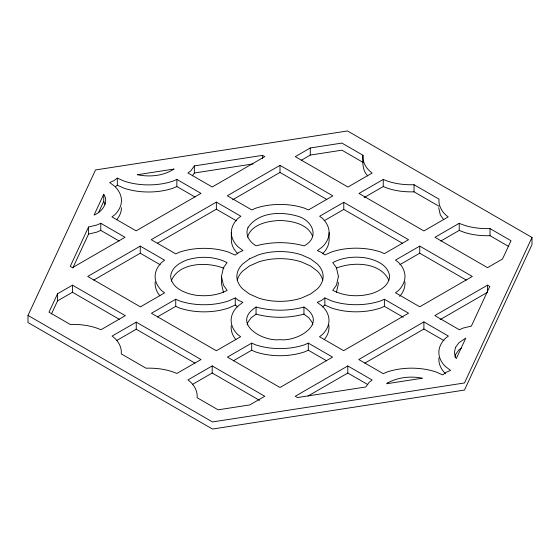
<?xml version="1.0" encoding="UTF-8"?>
<svg xmlns="http://www.w3.org/2000/svg" width="560" height="560" viewBox="0 0 560 560"><rect width="100%" height="100%" fill="white"/><g stroke="black" fill="none" stroke-linecap="round" stroke-linejoin="round"><path stroke-width="0.84" d="M171.206 281.134C178.556 262.108 207.753 261.653 223.909 268.331M221.445 276.451L223.44 267.701L227.08 262.633C214.914 256.34 200.312 255.941 187.341 259.826C179.774 262.528 171.276 267.673 170.632 276.528C171.92 288.428 185.171 293.335 195.398 295.162C206.15 296.548 217.469 295.512 227.164 290.388L223.44 285.201L221.445 276.451L221.445 283.549L223.44 292.299M247.415 237.209C251.489 224.056 268.058 220.934 280.14 220.479C292.089 220.927 307.86 223.902 312.676 236.383M247.205 324.989L247.772 322.497L251.104 317.849L256.053 314.125C271.607 318.339 288.393 318.339 303.947 314.125L308.896 317.849L312.228 322.497L312.795 324.989M362.992 155.26C362.201 162.197 366.534 169.162 372.155 173.047L347.935 187.033L295.274 156.632L310.261 147.98L341.894 143.08L362.992 155.26C362.677 162.4 362.187 170.415 367.745 175.889M336.434 292.278L338.429 283.549L338.135 282.268M454.951 357.028L455.518 354.543L458.843 349.909L461.489 347.914M28 315.434L95.522 169.946L347.522 130.956L532 237.468L532 244.566L464.478 390.054L378.168 403.452L212.478 429.044L28 322.532L28 315.434L212.478 421.939L378.168 396.347L464.478 382.956L532 237.468M57.547 293.776L49 312.186L70.21 324.429C80.591 324.198 91.364 325.479 100.912 329.756L125.314 315.672L72.464 285.159L57.547 293.776L57.547 300.874L51.492 313.915M88.529 227.01L70.252 266.385L72.464 267.666L125.041 237.307L100.765 223.293L96.908 225.001L88.529 227.01L88.529 234.108L72.814 267.974M103.74 194.243L94.073 215.061C101.927 212.114 109.312 202.244 103.74 194.243L103.74 201.348L98.728 212.142M194.362 165.907L190.89 170.737L187.936 172.963L212.205 186.977L264.768 156.632L262.563 155.358L194.362 165.907L194.362 173.005L192.381 175.77M117.327 178.122L114.009 180.614L109.697 182.532L114.877 186.424A48.972 28.273 0 0 1 114.877 214.704L111.951 216.902L136.108 230.846L201.005 193.375L176.848 179.424L173.04 181.111A48.965 28.266 0 0 1 124.082 181.111L117.327 178.122L117.327 185.22L115.339 186.718M256.053 307.027C230.951 323.029 262.248 341.957 280 339.647C297.752 341.957 329.049 323.029 303.947 307.027C288.393 311.241 271.607 311.241 256.053 307.027L256.053 314.125M324.863 297.941L321.545 300.44L317.233 302.351L322.413 306.243A48.972 28.273 0 0 1 322.413 334.523L319.494 336.721L343.644 350.665L408.548 313.194L384.384 299.243L380.576 300.93A48.965 28.266 0 0 1 331.618 300.93L324.863 297.941L324.863 305.039L322.21 307.041M216.356 202.097L151.214 239.708L175.735 253.862L179.641 252.126A48.86 28.21 0 0 1 228.473 252.098L235.158 255.101L238.574 252.532L243.026 250.558L237.874 246.687A48.804 28.175 0 0 1 237.874 218.505L240.87 216.251L216.356 202.097L216.356 209.195L157.276 243.306M280 165.34L227.29 195.769L251.825 209.937L255.745 208.201A48.79 28.168 0 0 1 304.535 208.201L308.448 209.937L332.85 195.853L280 165.34L280 172.438L232.561 199.829M140.259 246.127L87.738 276.451L140.399 306.852L164.619 292.866L161.679 290.654A48.923 28.245 0 0 1 161.679 262.409L164.619 260.19L140.259 246.127L140.259 253.225L93.737 280.084M57.547 300.874L72.464 292.257L119.273 319.284M301.266 160.272L310.261 155.078L341.894 150.185L362.992 162.358M175.735 299.243L151.438 313.271L216.356 350.756L240.66 336.728L237.685 334.488A48.86 28.21 0 0 1 237.685 306.278L242.921 302.337L238.532 300.391L235.277 297.941L228.473 300.958A48.86 28.21 0 0 1 179.613 300.958L175.735 299.243L175.735 306.341L157.325 316.974M383.271 179.424L358.974 193.452L423.892 230.937L448.196 216.902C442.568 213.031 438.242 206.08 438.998 199.143L414.036 184.73C403.641 184.982 392.847 183.694 383.271 179.424L383.271 186.522L364.126 197.582M136.248 322.14L112.098 336.077C117.719 339.976 122.052 346.955 121.247 353.892L146.006 368.193C156.429 367.913 167.244 369.215 176.848 373.471L200.998 359.527L136.248 322.14L136.248 329.238L194.978 363.146M343.784 202.321L319.634 216.258L322.553 218.456A48.979 28.28 0 0 1 322.553 246.736L317.394 250.621L321.552 252.462L324.87 254.954L331.611 251.965A48.965 28.266 0 0 1 380.576 251.972L384.384 253.652L408.534 239.708L343.784 202.321L343.784 209.419L402.514 243.327M116.627 340.564L136.248 329.238M324.163 220.745L343.784 209.419M212.205 365.925L187.936 379.932C193.557 383.817 197.883 390.768 197.113 397.698L218.106 409.815L249.795 404.915L264.768 396.27L212.205 365.925L212.205 373.023L259.511 400.337M251.699 343.112L227.423 357.126L280 387.485L332.577 357.126L308.301 343.112L304.444 344.827A48.881 28.224 0 0 1 255.556 344.827L251.699 343.112L251.699 350.217L233.31 360.829M419.741 246.106L395.472 260.113L398.426 262.339A48.881 28.224 0 0 1 398.426 290.563L395.472 292.782L419.741 306.796L472.304 276.451L419.741 246.106L419.741 253.204L466.298 280.084M459.235 223.293L434.959 237.307L487.536 267.666L502.502 259.021L511 240.716L490.014 228.599C479.612 228.851 468.811 227.563 459.235 223.293L459.235 230.391L440.846 241.01M192.346 384.489L212.205 373.023M399.882 264.67L419.741 253.204M423.892 321.916L358.75 359.527L383.271 373.681L387.177 371.945A48.804 28.175 0 0 1 435.981 371.945L442.694 374.92L446.11 372.351L450.562 370.377L445.41 366.506A48.804 28.175 0 0 1 445.41 338.331L448.406 336.07L423.892 321.916L423.892 329.021L364.812 363.125M487.536 285.159L434.826 315.588L459.361 329.756L463.281 328.02L471.38 326.088L489.776 286.454L487.536 285.159L487.536 291.473M347.795 365.946L295.274 396.27L297.472 397.537L365.813 386.967L369.215 382.228L372.155 380.009L347.795 365.946L347.795 373.044L308.028 396.004M440.097 319.648L487.536 292.257M194.971 196.987L176.848 186.522L173.04 188.209A48.965 28.266 0 0 1 124.082 188.209L117.327 185.22M119.154 241.01L100.765 230.391L96.908 232.106L88.529 234.108M237.881 306.999L235.277 305.046L228.473 308.063A48.86 28.21 0 0 1 179.613 308.063L175.735 306.341M336.406 268.079C352.919 261.59 380.212 261.975 388.871 280.21M403.256 317.247L384.384 306.348L380.576 308.028A48.965 28.266 0 0 1 331.618 308.028L324.863 305.039M326.69 360.829L308.301 350.217L304.444 351.925A48.881 28.224 0 0 1 255.556 351.925L251.699 350.217M194.362 173.005L253.064 163.926M438.998 206.248L414.036 191.835C403.641 192.087 392.847 190.792 383.271 186.522M508.753 246.519L490.014 235.697C479.612 235.956 468.811 234.661 459.235 230.391M280 172.438L326.809 199.465M216.356 209.195L236.411 220.78M423.892 329.021L443.954 340.599M140.259 253.225L160.195 264.733M347.795 373.044L367.731 384.552M443.758 219.73L440.342 214.963L438.676 207.662M103.74 201.348L105.07 204.337M490.014 228.599L490.014 235.697M414.036 184.73L414.036 191.835M384.384 299.243L384.384 306.348M329.119 232.596L329.119 239.694A48.979 28.28 0 0 1 322.553 253.834M310.261 147.98L310.261 155.078M308.301 343.112L308.301 350.217M303.947 307.027L303.947 314.125M262.563 155.358L262.563 158.515M235.277 297.941L235.277 305.046M231.336 232.596L231.336 239.694A48.804 28.175 0 0 0 237.874 253.785M176.848 179.424L176.848 186.522M100.765 223.293L100.765 230.391M72.464 285.159L72.464 292.257M445.41 373.604A48.804 28.175 0 0 1 438.956 357.889M237.237 280.301A43.134 24.906 0 0 1 242.648 271.096L249.501 265.944L258.433 261.982A43.134 24.906 0 0 1 301.567 261.982L310.499 265.944L317.352 271.096A43.134 24.906 0 0 1 322.763 280.301M404.894 281.918A48.881 28.224 0 0 1 399.644 296.373M328.79 325.024A48.972 28.273 0 0 1 324.198 339.661M159.894 295.799A48.923 28.245 0 0 1 155.204 281.995M235.907 339.633A48.86 28.21 0 0 1 231.224 325.85M121.436 207.662A48.972 28.273 0 0 1 116.662 219.842M247.982 227.619C244.748 234.843 249.816 242.326 256.102 245.812C271.698 241.598 288.519 241.633 304.108 245.861C320.698 237.153 311.892 219.471 296.786 215.95C280.483 211.295 258.223 212.128 247.982 227.619M338.429 276.451L336.434 285.18L332.759 290.304C345.023 296.688 359.758 297.15 372.862 293.216C380.457 290.5 388.983 285.341 389.634 276.451C388.339 264.502 375.039 259.581 364.777 257.747C353.934 256.34 342.531 257.418 332.759 262.591L336.434 267.722L338.429 276.451M455.518 347.438L454.384 352.415L455.518 357.392L456.33 358.519L465.808 338.079L458.843 342.804L455.518 347.438M173.943 169.064C163.352 176.043 149.569 177.198 137.347 174.727L173.943 169.064M249.501 258.839L242.648 263.998A43.134 24.906 0 0 0 242.648 288.904L249.501 294.056L258.433 298.018A43.134 24.906 0 0 0 301.567 298.018L310.499 294.056L317.352 288.904A43.134 24.906 0 0 0 317.352 263.998L310.499 258.839L301.567 254.884A43.134 24.906 0 0 0 258.433 254.884L249.501 258.839M387.954 382.711L386.568 383.754L422.331 378.224C410.823 375.886 398.419 377.237 387.954 382.711"/></g></svg>
